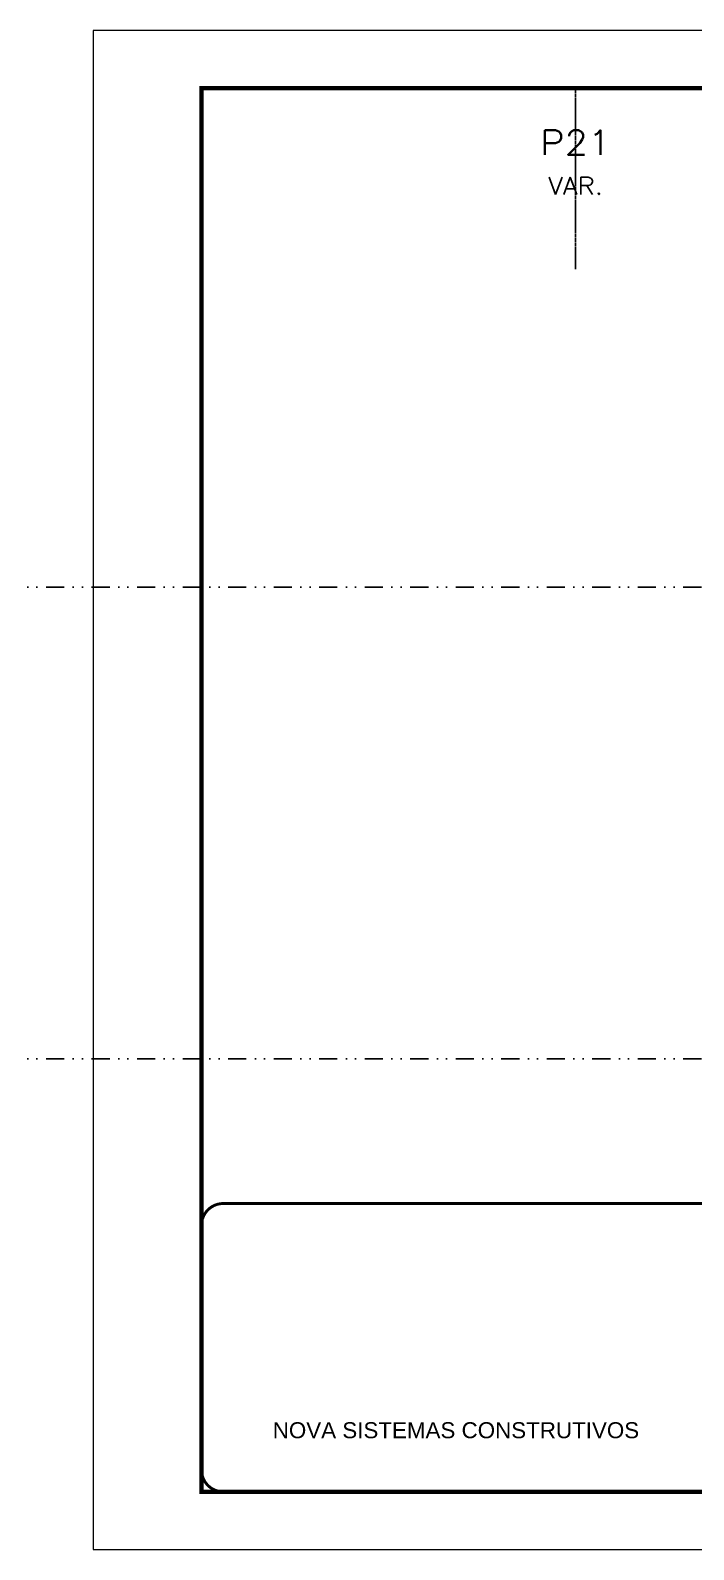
# Model space of a CAD drawing. Header units: millimetres. Extents: x 13777 to 27878, y -21631 to 6985.
# Drawn here: x 17540 to 17999, y -3254 to -2204 of the extents above; entities that cross this region are included whole.
import ezdxf
from ezdxf.enums import TextEntityAlignment as Align

# ---------------------------------------------------------------- set-up
doc = ezdxf.new("R2010")
doc.units = ezdxf.units.MM
for name, pattern in [('CONTINUO', [0]), ('DASHED', [0.75, 0.5, -0.25]), ('DIVIDE2', [0.625, 0.25, -0.125, 0, -0.125, 0, -0.125]), ('HIDDEN', [0.375, 0.25, -0.125])]:
    doc.linetypes.add(name, pattern=pattern)
for name, color, linetype, lineweight in [('Folhas', 255, 'Continuous', 9), ('SARRAFO DE PRESSAO', 251, 'DASHED', 9), ('Texto Seção', 7, 'Continuous', 15)]:
    doc.layers.add(name, color=color, linetype=linetype, lineweight=lineweight)
for name, color, linetype in [('Nível', 160, 'Continuous'), ('Texto de Titulo', 7, 'Continuous'), ('Texto Qtd Sarr', 242, 'Continuous')]:
    doc.layers.add(name, color=color, linetype=linetype)
doc.styles.add('ARIAL', font='arial.ttf')
doc.styles.add('ROMANS', font='romans.shx')

# ---------------------------------------------------------------- blocks, each defined once
blk = doc.blocks.new('9999999999')
at = {"color": 30, "linetype": 'CONTINUO', "const_width": 2}
blk.add_lwpolyline([(99584, 34230.2), (99584, 34414.4, 0.414214), (99569, 34429.4), (98229, 34429.4, 0.414214), (98214, 34414.4), (98214, 34245.2, 0.414214), (98229, 34230.2), (99584, 34230.2)], format="xyb", dxfattribs=at)
at = {"layer": 'Folhas'}
blk.add_lwpolyline([(98139, 34190.2), (99624, 34190.2), (99624, 35240.2), (98139, 35240.2)], close=True, dxfattribs=at)
at = {"layer": 'Folhas', "color": 30, "const_width": 3}
blk.add_lwpolyline([(98214, 34230.2), (99584, 34230.2), (99584, 35200.2), (98214, 35200.2)], close=True, dxfattribs=at)
at = {"color": 7, "linetype": 'Continuous', "ltscale": 5, "style": 'ARIAL'}
blk.add_text('NOVA SISTEMAS CONSTRUTIVOS', height=11.059, dxfattribs=at).set_placement((98263.2, 34267.2))
blk = doc.blocks.new('titulo1')
at = {"layer": 'Defpoints', "color": 252, "linetype": 'HIDDEN', "ltscale": 2}
blk.add_line((0, 0), (0, 125), dxfattribs=at)
at = {"layer": 'Defpoints', "style": 'ROMANS', "oblique": 15}
blk.add_attdef('FOLHA', text='', height=10, dxfattribs=at).set_placement((0, 15.6), align=Align.MIDDLE_CENTER)
at = {"layer": 'Texto Qtd Sarr', "color": 3, "style": 'ROMANS', "oblique": 15}
for tag, height, p in [('TITULO', 17, (0, 71.4)), ('SEÇÃO', 12, (0, 41.5))]:
    blk.add_attdef(tag, text='', height=height, dxfattribs=at).set_placement(p, align=Align.MIDDLE_CENTER)

msp = doc.modelspace()

# ---------------------------------------------------------------- linework, layer by layer
at = {"layer": 'Nível', "color": 4, "linetype": 'DIVIDE2', "ltscale": 50}
for p, q in [((13777.11, -2588.59), (21531.15, -2588.59)), ((13777.11, -2914.59), (21531.15, -2914.59))]:
    msp.add_line(p, q, dxfattribs=at)

# ---------------------------------------------------------------- block references
at = {"layer": 'SARRAFO DE PRESSAO', "color": 6, "linetype": 'ByBlock'}
msp.add_blockref('9999999999', (-80555.51, -37444.08), dxfattribs=at)
at = {"layer": 'Texto Seção'}
ref = msp.add_blockref('titulo1', (17916.99, -2368.87), dxfattribs=at)
ref.add_attrib('TITULO', 'P21', dxfattribs={"layer": 'Texto de Titulo', "color": 7, "height": 17, "style": 'ROMANS', "width": 1.1}).set_placement((17916.99, -2281.37), align=Align.MIDDLE_CENTER)
ref.add_attrib('SEÇÃO', 'VAR.', dxfattribs={"layer": 'Texto de Titulo', "color": 7, "height": 12, "style": 'ROMANS', "width": 1.1}).set_placement((17916.99, -2311.37), align=Align.MIDDLE_CENTER)

doc.saveas('drawing.dxf')
